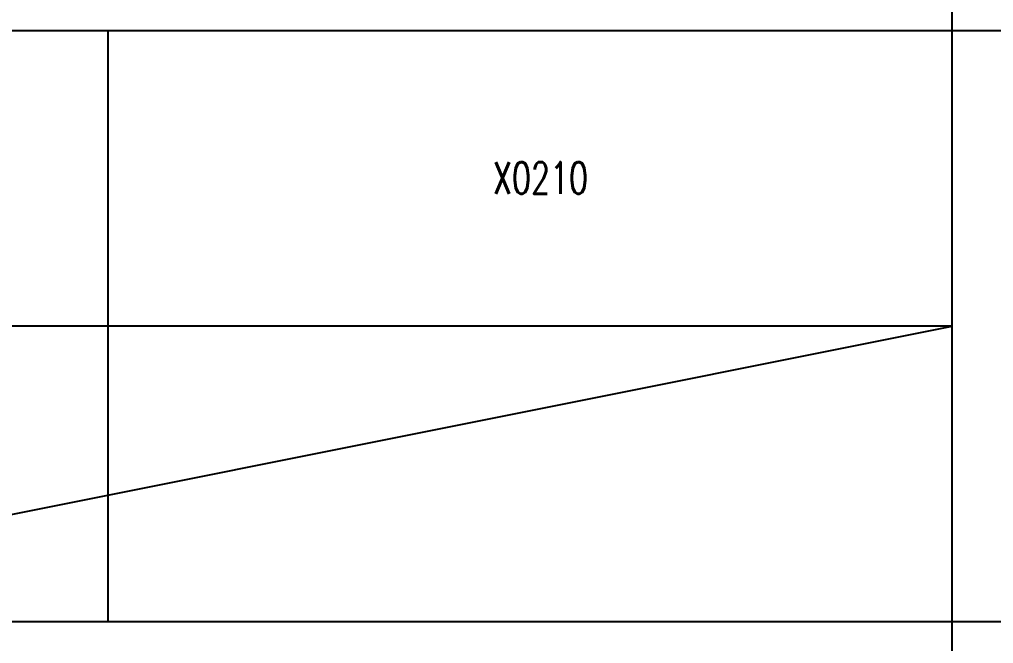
# Model space of a CAD drawing. Extents: x 36816 to 262577, y 14502 to 89811.
# Drawn here: x 136006 to 138314, y 23561 to 25039 of the extents above; entities that cross this region are included whole.
import ezdxf
from ezdxf.enums import TextEntityAlignment as Align

# ---------------------------------------------------------------- set-up
doc = ezdxf.new("R2010")
doc.units = 0
doc.header["$LTSCALE"] = 1000
doc.header["$MEASUREMENT"] = 0
doc.layers.get('0').update_dxf_attribs({"color": 8})
doc.layers.add('PUB_TEXT', color=8, linetype='Continuous')
doc.styles.add('HZ', font='geditxt.shx', dxfattribs={"width": 0.7, "bigfont": 'hzfs_1.shx'})
doc.styles.add('TK', font='GEDITXT.SHX', dxfattribs={"width": 0.85, "height": 3.5, "bigfont": 'DXT.SHX'})

# ---------------------------------------------------------------- blocks, each defined once
blk = doc.blocks.new('GEDI_TQ_2012')
at = {"color": 2}
for p, q in [((-90, 0), (-90, 40)), ((0, 28), (-180, 28)), ((-110, 14), (-110, 28)), ((-90, 21), (-180, 21)), ((0, 14), (-170, 14))]:
    blk.add_line(p, q, dxfattribs=at)
blk = doc.blocks.new('A$C7DF8697A')
blk.add_blockref('GEDI_TQ_2012', (1040, 10))
at = {"style": 'TK', "width": 0.85}
for tag, height, p in [('PROJECTNAME', 4.75, (985, 44)), ('PHASE', 4, (1027, 44)), ('DRAWINGNAME', 4.75, (995, 31))]:
    blk.add_attdef(tag, text='', height=height, dxfattribs=at).set_placement(p, align=Align.MIDDLE_CENTER)
for tag, p, height in [('APPROVE', (872, 32.75), 3.5), ('DESIGN', (917, 32.75), 3.5), ('REVIEW1', (872, 25.75), 3.5), ('DRAW', (917, 25.75), 3.5), ('DRAWINGNUMBER', (967, 18.5), 4), ('REVIEW2', (872, 18.75), 3.5), ('PROPORTION', (917, 18.75), 3.5), ('CHECK', (872, 11.75), 3.5), ('DATE', (917, 11.75), 3.5), ('VERSION', (1033, 11.75), 3.5)]:
    blk.add_attdef(tag, p, '', height=height, dxfattribs=at)

msp = doc.modelspace()

# ---------------------------------------------------------------- linework, layer by layer
at = {"color": 1}
msp.add_line((134715.8, 23612.3), (138215.8, 24312.3), dxfattribs=at)

# ---------------------------------------------------------------- block references
at = {"xscale": 100, "yscale": 100, "zscale": 100}
msp.add_blockref('A$C7DF8697A', (43215.8, 21212.3), dxfattribs=at)

# ---------------------------------------------------------------- texts
at = {"layer": 'PUB_TEXT', "style": 'HZ', "width": 0.7}
msp.add_text('X0210', height=75, dxfattribs=at).set_placement((137128, 24626.4))

doc.saveas('drawing.dxf')
